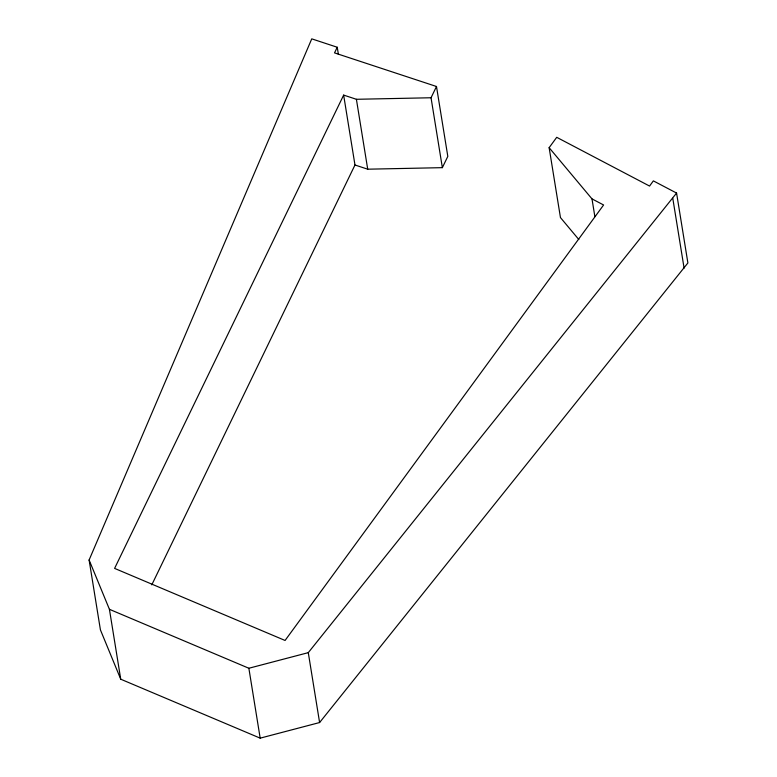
<?xml version="1.0" encoding="UTF-8"?>
<svg xmlns="http://www.w3.org/2000/svg" width="777" height="777" viewBox="0 0 777 777"><rect width="100%" height="100%" fill="white"/><g stroke="black" fill="none" stroke-linecap="round" stroke-linejoin="round"><path stroke-width="1.17" d="M578.826 239.53L560.46 217.579L549.135 147.679L556.721 137.315L649.562 186.062L653.36 180.876L676.573 193.065L687.888 262.966L319.6 722.542L260.178 738.15L120.736 679.205L100.427 629.894L89.112 559.994L311.752 38.85L337.247 47.251L338.393 54.361M337.247 47.251L334.518 52.885L436.489 86.49L447.814 156.391L442.356 167.657L367.715 169.192L354.972 164.996L343.648 95.095L356.4 99.291L431.041 97.756L436.489 86.49M343.648 95.095L114.598 568.395L285.072 640.462L603.603 204.982L591.996 198.893L549.135 147.679M151.787 584.858L354.972 164.996M89.112 559.994L109.421 609.304L248.863 668.249L308.284 652.651L676.573 193.065M672.775 198.252L684.1 268.152M591.996 198.893L594.871 216.657M431.041 97.756L442.356 167.657M356.4 99.291L367.715 169.192M308.284 652.651L319.6 722.542M248.863 668.249L260.178 738.15M109.421 609.304L120.736 679.205"/></g></svg>
